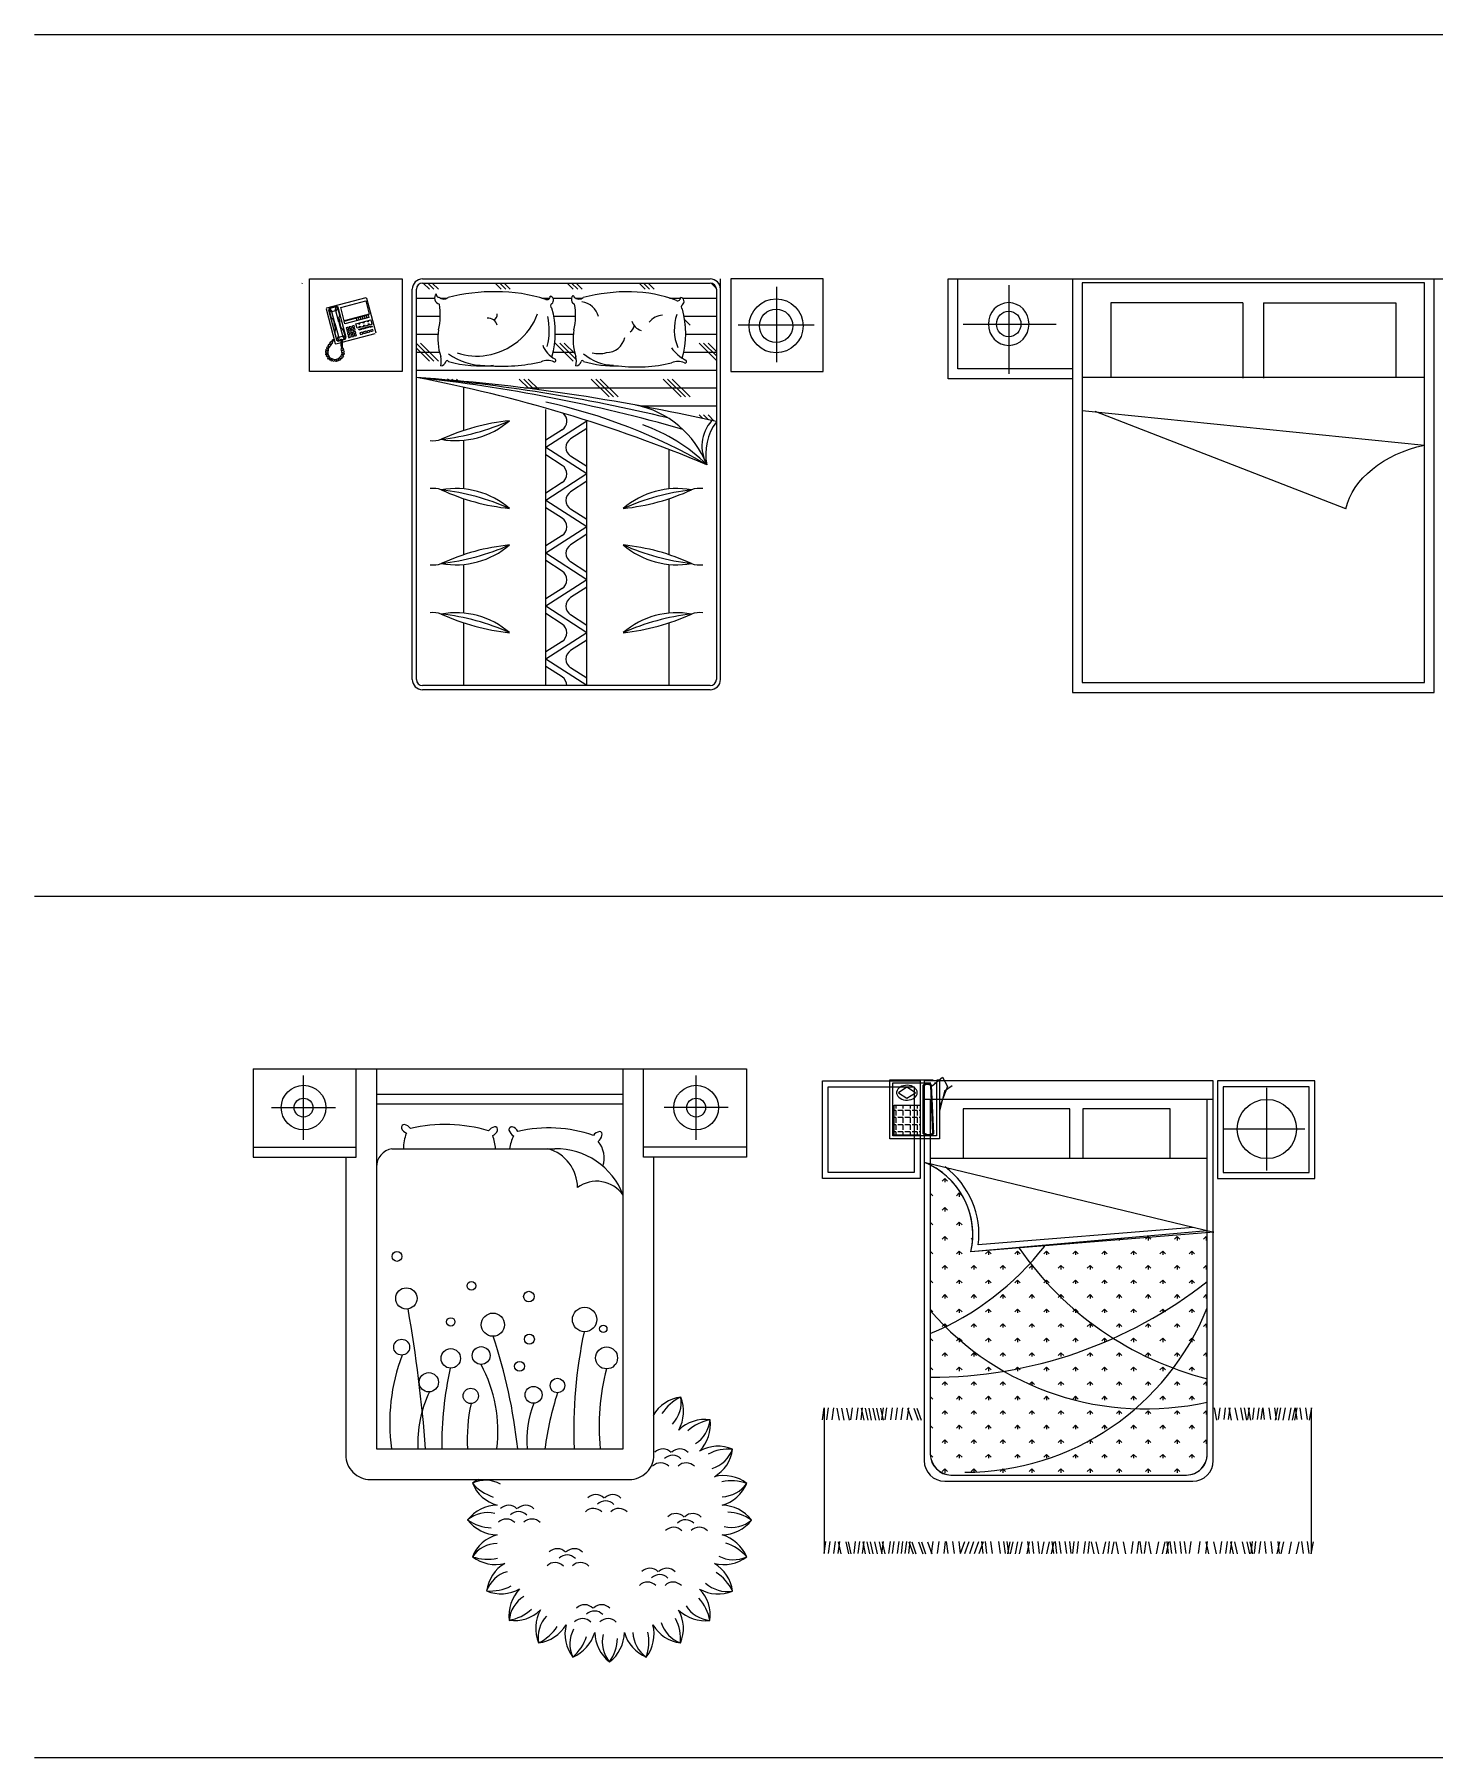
# Model space of a CAD drawing. Header units: millimetres. Extents: x -733 to 20318, y 212 to 20507.
# Drawn here: x -733 to 6082, y 212 to 8602 of the extents above; entities that cross this region are included whole.
import ezdxf

# ---------------------------------------------------------------- set-up
doc = ezdxf.new("R2010")
doc.units = ezdxf.units.MM
doc.layers.get('0').update_dxf_attribs({"color": 250})

msp = doc.modelspace()

# ---------------------------------------------------------------- hatches: boundary and pattern name
at = {"true_color": 0x000000}
h = msp.add_hatch(dxfattribs=at)
h.set_pattern_fill('GRASS', color=18, scale=100, style=0)
h.set_pattern_definition([(270, (-16596.09, -45687.92), (-70.71068, -70.71068), [18.75, -122.67136]), (315, (-16596.09, -45687.92), (-70.71068, -70.71068), [18.75, -81.25]), (225, (-16596.09, -45687.92), (-70.71068, 70.71068), [18.75, -81.25])])
edge = h.paths.add_edge_path()
edge.add_arc((3732.7, 1692.8), 105.2, 182.75848, 267.24152)
edge.add_line((3727.6, 1587.8), (4874.9, 1587.8))
edge.add_arc((4874.9, 1687.8), 100, 270, 360)
edge.add_line((4974.9, 1687.8), (4974.9, 2777.5))
edge.add_line((4974.9, 2777.5), (3824.9, 2675))
edge.add_arc((3455.1, 2759.2), 379.3, 347.16759, 422.93516)
edge.add_line((3627.6, 3097), (3627.6, 1718.6))

# ---------------------------------------------------------------- linework, layer by layer
at = {"color": 18, "true_color": 0x000000}
for p, q in [((-732.8, 8601.9), (19593.4, 8601.9)), ((570.8, 7390.4), (569, 7387.4)), ((606.3, 6961.4), (606.3, 7411.4)), ((606.3, 7411.4), (1056.3, 7411.4)), ((1056.3, 7411.4), (1056.3, 6961.4)), ((1156.3, 7411.4), (2556.3, 7411.4)), ((1156.3, 7391.4), (2556.3, 7391.4)), ((1189.4, 7361.8), (1159.8, 7391.4)), ((1211.3, 7361.8), (1181.7, 7391.4)), ((1233.2, 7361.8), (1203.6, 7391.4)), ((1539.4, 7361.8), (1509.8, 7391.4)), ((1561.3, 7361.8), (1531.7, 7391.4)), ((1583.2, 7361.8), (1553.6, 7391.4)), ((1889.4, 7361.8), (1859.8, 7391.4)), ((1911.3, 7361.8), (1881.7, 7391.4)), ((1933.2, 7361.8), (1903.6, 7391.4)), ((2239.4, 7361.8), (2209.8, 7391.4)), ((2261.3, 7361.8), (2231.7, 7391.4)), ((2283.2, 7361.8), (2253.6, 7391.4)), ((2586.1, 7365.2), (2560.1, 7391.2)), ((2606.3, 5461.4), (2606.3, 7411.4)), ((2656.3, 7411.4), (2656.3, 6961.4)), ((3106.3, 7411.4), (2656.3, 7411.4)), ((3106.3, 6961.4), (3106.3, 7411.4)), ((3715.1, 7411.4), (6685.4, 7411.4)), ((3715.1, 6925.2), (3715.1, 7411.4)), ((3761.4, 6973.9), (3761.4, 7411.4)), ((4320.4, 7411.4), (4320.4, 5398.6)), ((6032.7, 7392), (4366.7, 7392)), ((4366.7, 7392), (4366.7, 5447.2)), ((6032.7, 5447.2), (6032.7, 7392)), ((6080, 5398.6), (6080, 7411.4)), ((880.6, 7319.2), (688.5, 7268.5)), ((757.7, 7272.4), (879.3, 7304.5)), ((879.3, 7304.5), (896.3, 7240.1)), ((880.6, 7319.2), (883.7, 7317.4)), ((883.7, 7317.4), (927.9, 7149.6)), ((1106.3, 5461.4), (1106.3, 7361.4)), ((1126.3, 5461.4), (1126.3, 7361.4)), ((1126.3, 7318.1), (1214.7, 7318.1)), ((1242.1, 7318.1), (1276.3, 7318.1)), ((1736.7, 7318.1), (1774.9, 7318.1)), ((1790.9, 7318.1), (1881.2, 7318.1)), ((1900.2, 7318.1), (1934.4, 7318.1)), ((2358.2, 7318.1), (2412.1, 7318.1)), ((2420.8, 7318.1), (2586.3, 7318.1)), ((2586.3, 7361.4), (2586.3, 5461.4)), ((2881.3, 7007), (2881.3, 7372.7)), ((4009.2, 7381), (4009.2, 6948.9)), ((688.5, 7268.5), (686.7, 7265.4)), ((686.7, 7265.4), (731, 7097.7)), ((702.8, 7268.4), (698.4, 7260.7)), ((698.4, 7260.7), (736.9, 7114.8)), ((705.6, 7267.8), (701.4, 7264.1)), ((701.4, 7264.1), (701.4, 7258.9)), ((701.4, 7258.9), (710.1, 7226.1)), ((701.4, 7258.9), (715.3, 7250.8)), ((739.3, 7278), (702.8, 7268.4)), ((734.8, 7275.5), (705.6, 7267.8)), ((715.8, 7253.6), (705.6, 7267.8)), ((710.1, 7226.1), (714.1, 7220.6)), ((714.1, 7220.6), (719.4, 7215.5)), ((715.3, 7250.8), (715.8, 7253.6)), ((729.7, 7196.1), (715.3, 7250.8)), ((715.8, 7253.6), (732.9, 7258.1)), ((719.4, 7215.5), (722.9, 7207.3)), ((732.9, 7258.1), (734.8, 7275.5)), ((734.7, 7256), (732.9, 7258.1)), ((742.8, 7269.8), (734.7, 7256)), ((749.2, 7201.3), (734.7, 7256)), ((734.8, 7275.5), (740.3, 7274.4)), ((745.8, 7273.2), (739.3, 7278)), ((740.3, 7274.4), (742.8, 7269.8)), ((742.8, 7269.8), (751.4, 7237)), ((784.6, 7126.1), (745.8, 7273.2)), ((750.6, 7230.3), (748.6, 7223.2)), ((748.6, 7223.2), (749.6, 7214.4)), ((751.4, 7237), (750.6, 7230.3)), ((774.7, 7208), (757.7, 7272.4)), ((896.3, 7240.1), (774.7, 7208)), ((775.3, 7205.6), (892, 7236.4)), ((895.2, 7224.2), (778.5, 7193.4)), ((833.7, 7221), (836.9, 7208.8)), ((843.4, 7223.5), (846.6, 7211.4)), ((853.1, 7226.1), (856.3, 7214)), ((862.9, 7228.7), (866.1, 7216.5)), ((872.6, 7231.2), (875.8, 7219.1)), ((882.3, 7233.8), (885.5, 7221.7)), ((892, 7236.4), (895.2, 7224.2)), ((1126.3, 7230.6), (1242.7, 7230.6)), ((1794.7, 7230.6), (1900.8, 7230.6)), ((2428.8, 7230.6), (2586.3, 7230.6)), ((5149.5, 7294.7), (4505.6, 7294.7)), ((4505.6, 7294.7), (4505.6, 6931.7)), ((5149.5, 7294.7), (5149.5, 6928.4)), ((5249.9, 7294.7), (5893.9, 7294.7)), ((5249.9, 7294.7), (5249.9, 6928.4)), ((5893.9, 7294.7), (5893.9, 6931.7)), ((722.9, 7207.3), (726.1, 7195.2)), ((732.2, 7172.1), (726.1, 7195.2)), ((729.7, 7196.1), (747, 7130.5)), ((730.3, 7149.5), (731.1, 7156.2)), ((739, 7116.7), (730.3, 7149.5)), ((731.1, 7156.2), (733.2, 7163.3)), ((733.2, 7163.3), (732.2, 7172.1)), ((748.9, 7128.4), (765.9, 7132.9)), ((749.2, 7201.3), (766.5, 7135.6)), ((749.6, 7214.4), (752.8, 7202.2)), ((758.9, 7179.1), (752.8, 7202.2)), ((762.4, 7170.9), (758.9, 7179.1)), ((767.6, 7165.8), (762.4, 7170.9)), ((764.5, 7103.9), (926.1, 7146.6)), ((766.5, 7135.6), (765.9, 7132.9)), ((765.9, 7132.9), (776.2, 7118.7)), ((780.3, 7127.6), (766.5, 7135.6)), ((771.6, 7160.4), (767.6, 7165.8)), ((780.3, 7127.6), (771.6, 7160.4)), ((778.5, 7193.4), (775.3, 7205.6)), ((793.4, 7176.5), (783.7, 7174)), ((783.7, 7174), (785.6, 7166.7)), ((785.6, 7166.7), (795.3, 7169.2)), ((796.9, 7163.2), (787.2, 7160.6)), ((787.2, 7160.6), (789.1, 7153.3)), ((789.1, 7153.3), (798.9, 7155.9)), ((800.5, 7149.8), (790.7, 7147.2)), ((790.7, 7147.2), (792.7, 7139.9)), ((792.7, 7139.9), (802.4, 7142.5)), ((795.3, 7169.2), (793.4, 7176.5)), ((804.3, 7135.2), (794.6, 7132.6)), ((794.6, 7132.6), (796.5, 7125.3)), ((798.9, 7155.9), (796.9, 7163.2)), ((808, 7180.4), (798.3, 7177.8)), ((798.3, 7177.8), (800.2, 7170.5)), ((800.2, 7170.5), (809.9, 7173.1)), ((802.4, 7142.5), (800.5, 7149.8)), ((811.5, 7167), (801.8, 7164.4)), ((801.8, 7164.4), (803.7, 7157.2)), ((803.7, 7157.2), (813.4, 7159.7)), ((806.2, 7127.9), (804.3, 7135.2)), ((815.4, 7152.4), (805.6, 7149.9)), ((805.6, 7149.9), (807.6, 7142.6)), ((807.6, 7142.6), (817.3, 7145.1)), ((809.9, 7173.1), (808, 7180.4)), ((818.9, 7139.1), (809.2, 7136.5)), ((809.2, 7136.5), (811.1, 7129.2)), ((811.1, 7129.2), (820.8, 7131.8)), ((813.4, 7159.7), (811.5, 7167)), ((822.6, 7184.2), (812.8, 7181.7)), ((812.8, 7181.7), (814.8, 7174.4)), ((814.8, 7174.4), (824.5, 7176.9)), ((817.3, 7145.1), (815.4, 7152.4)), ((826.1, 7170.9), (816.4, 7168.3)), ((816.4, 7168.3), (818.3, 7161)), ((818.3, 7161), (828, 7163.6)), ((820.8, 7131.8), (818.9, 7139.1)), ((830, 7156.3), (820.2, 7153.7)), ((820.2, 7153.7), (822.2, 7146.4)), ((822.2, 7146.4), (831.9, 7149)), ((824.5, 7176.9), (822.6, 7184.2)), ((833.5, 7142.9), (823.8, 7140.3)), ((823.8, 7140.3), (825.7, 7133)), ((825.7, 7133), (835.4, 7135.6)), ((828, 7163.6), (826.1, 7170.9)), ((831.9, 7149), (830, 7156.3)), ((831.9, 7193.2), (903.6, 7212.1)), ((837.7, 7171.3), (831.9, 7193.2)), ((835.4, 7135.6), (833.5, 7142.9)), ((909.4, 7190.3), (837.7, 7171.3)), ((844.7, 7194), (848.4, 7194.9)), ((845.7, 7190.3), (844.7, 7194)), ((849.3, 7191.3), (845.7, 7190.3)), ((846.6, 7167.2), (858.7, 7170.4)), ((847.9, 7162.3), (846.6, 7167.2)), ((860, 7165.5), (847.9, 7162.3)), ((848.2, 7180.6), (851.9, 7181.6)), ((849.2, 7177), (848.2, 7180.6)), ((848.4, 7194.9), (849.3, 7191.3)), ((852.8, 7177.9), (849.2, 7177)), ((863.6, 7152.1), (851.4, 7148.9)), ((851.4, 7148.9), (853.3, 7141.6)), ((851.9, 7181.6), (852.8, 7177.9)), ((853.3, 7141.6), (865.5, 7144.8)), ((858.7, 7170.4), (860, 7165.5)), ((863.6, 7171.7), (875.8, 7174.9)), ((864.9, 7166.8), (863.6, 7171.7)), ((865.5, 7144.8), (863.6, 7152.1)), ((877, 7170), (864.9, 7166.8)), ((866.6, 7199.8), (870.2, 7200.7)), ((867.6, 7196.1), (866.6, 7199.8)), ((871.2, 7197.1), (867.6, 7196.1)), ((880.6, 7156.6), (868.4, 7153.4)), ((868.4, 7153.4), (870.3, 7146.1)), ((870.1, 7186.4), (873.8, 7187.3)), ((871.1, 7182.7), (870.1, 7186.4)), ((870.2, 7200.7), (871.2, 7197.1)), ((870.3, 7146.1), (882.5, 7149.3)), ((874.7, 7183.7), (871.1, 7182.7)), ((873.8, 7187.3), (874.7, 7183.7)), ((875.8, 7174.9), (877, 7170)), ((880.6, 7176.2), (892.8, 7179.4)), ((881.9, 7171.3), (880.6, 7176.2)), ((882.5, 7149.3), (880.6, 7156.6)), ((894.1, 7174.5), (881.9, 7171.3)), ((897.6, 7161.1), (885.4, 7157.9)), ((885.4, 7157.9), (887.4, 7150.6)), ((887.4, 7150.6), (899.5, 7153.8)), ((888.5, 7205.5), (892.1, 7206.5)), ((889.4, 7201.9), (888.5, 7205.5)), ((893.1, 7202.8), (889.4, 7201.9)), ((892, 7192.2), (895.6, 7193.1)), ((893, 7188.5), (892, 7192.2)), ((892.1, 7206.5), (893.1, 7202.8)), ((892.8, 7179.4), (894.1, 7174.5)), ((896.6, 7189.5), (893, 7188.5)), ((895.6, 7193.1), (896.6, 7189.5)), ((897.6, 7180.6), (909.8, 7183.9)), ((898.9, 7175.8), (897.6, 7180.6)), ((899.5, 7153.8), (897.6, 7161.1)), ((911.1, 7179), (898.9, 7175.8)), ((914.6, 7165.6), (902.5, 7162.4)), ((902.5, 7162.4), (904.4, 7155.1)), ((903.6, 7212.1), (909.4, 7190.3)), ((904.4, 7155.1), (916.5, 7158.3)), ((909.8, 7183.9), (911.1, 7179)), ((916.5, 7158.3), (914.6, 7165.6)), ((1126.3, 7143.1), (1231.8, 7143.1)), ((1802.2, 7143.1), (1889.9, 7143.1)), ((2458.2, 7186.8), (2432, 7213)), ((2436.3, 7186.8), (2435.3, 7187.8)), ((2437.5, 7143.1), (2586.3, 7143.1)), ((3062.3, 7186.4), (2692.8, 7186.4)), ((3787, 7192), (4240.7, 7192)), ((685.5, 7048.2), (692.2, 7050)), ((685.9, 7041.7), (685.5, 7048.2)), ((685.7, 7053.5), (685.9, 7059.6)), ((692.2, 7050), (685.7, 7053.5)), ((685.9, 7059.6), (693.9, 7061.5)), ((686, 7062.3), (686.3, 7070.3)), ((693.9, 7061.5), (686, 7062.3)), ((686.3, 7070.3), (693.9, 7071.5)), ((690.6, 7076.3), (694, 7082.5)), ((693.9, 7071.5), (690.6, 7076.3)), ((694, 7082.5), (700.4, 7080.5)), ((697.3, 7072.4), (695.3, 7047.1)), ((697.1, 7087.9), (701.3, 7094.7)), ((700.4, 7080.5), (697.1, 7087.9)), ((709.9, 7090.8), (697.4, 7072.9)), ((701.3, 7094.7), (708.8, 7093.1)), ((704.4, 7099.4), (706.7, 7103.7)), ((708.8, 7093.1), (704.4, 7099.4)), ((706.7, 7103.7), (710.3, 7102.2)), ((707.6, 7105.3), (709.2, 7108.1)), ((710.3, 7102.2), (707.6, 7105.3)), ((709.2, 7108.1), (714.2, 7107.5)), ((717.4, 7102.2), (709.9, 7090.8)), ((714.2, 7107.5), (716.1, 7110.6)), ((716.8, 7104.6), (714.2, 7104.1)), ((714.2, 7104.1), (717.4, 7102.2)), ((716.1, 7110.6), (718.6, 7114.9)), ((717.6, 7106.6), (716.8, 7104.6)), ((721.5, 7111.8), (717.6, 7106.6)), ((718.6, 7114.9), (725.2, 7119.5)), ((726.5, 7114.7), (721.5, 7111.8)), ((731, 7097.7), (734.1, 7095.9)), ((734.1, 7095.9), (760.3, 7102.8)), ((736.9, 7114.8), (744.9, 7109.1)), ((739, 7116.7), (747, 7130.5)), ((741.5, 7112.1), (739, 7116.7)), ((747, 7111), (741.5, 7112.1)), ((744.9, 7109.1), (759.1, 7112.9)), ((747, 7130.5), (748.9, 7128.4)), ((748.9, 7128.4), (747, 7111)), ((758.9, 7114.1), (747, 7111)), ((758.2, 7117.8), (761.8, 7118.8)), ((760, 7107.9), (758.2, 7117.8)), ((758.8, 7034.9), (765, 7049.2)), ((759.7, 7070.4), (763.3, 7074.8)), ((762.2, 7065), (759.7, 7070.4)), ((760.4, 7099.6), (760, 7107.9)), ((760.5, 7087.2), (760.4, 7099.6)), ((761.3, 7081.1), (760.5, 7087.2)), ((763.3, 7074.8), (761.3, 7081.1)), ((761.8, 7118.8), (764.4, 7108.3)), ((765, 7049.2), (762.2, 7065)), ((776.2, 7118.7), (762.7, 7115.1)), ((763, 7113.9), (780.1, 7118.4)), ((764.4, 7108.3), (764.7, 7095.2)), ((764.7, 7095.2), (764.8, 7082.8)), ((764.8, 7082.8), (766.8, 7076.5)), ((771.9, 7067), (765.1, 7063.9)), ((765.1, 7063.9), (773.1, 7061.6)), ((766.8, 7076.5), (766.4, 7074.8)), ((766.4, 7074.8), (769.8, 7072.8)), ((774.3, 7054.8), (766.6, 7052)), ((766.6, 7052), (775, 7048.4)), ((769.8, 7072.8), (771.9, 7067)), ((773.1, 7061.6), (774.3, 7054.8)), ((775, 7048.4), (773.3, 7041.9)), ((776.2, 7118.7), (780.4, 7122.4)), ((780.1, 7118.4), (784.6, 7126.1)), ((780.4, 7122.4), (780.3, 7127.6)), ((796.5, 7125.3), (806.2, 7127.9)), ((1211.3, 7011.8), (1126.3, 7096.8)), ((1189.4, 7011.8), (1126.3, 7074.9)), ((1126.3, 7055.6), (1238.2, 7055.6)), ((1233.2, 7011.8), (1145.7, 7099.3)), ((1791.6, 7055.6), (1896.4, 7055.6)), ((1889.4, 7011.8), (1801.9, 7099.3)), ((1904.9, 7018.2), (1823.8, 7099.3)), ((1898.8, 7046.2), (1845.7, 7099.3)), ((2428.1, 7055.6), (2586.3, 7055.6)), ((2586.3, 7014.9), (2501.9, 7099.3)), ((2586.3, 7036.8), (2523.8, 7099.3)), ((2586.3, 7058.7), (2545.7, 7099.3)), ((694.1, 7041.5), (685.9, 7041.7)), ((688.7, 7036.1), (694.1, 7041.5)), ((691, 7031.5), (688.7, 7036.1)), ((698.6, 7033.7), (691, 7031.5)), ((694.4, 7025.5), (698.6, 7033.7)), ((697.7, 7021.1), (694.4, 7025.5)), ((695.3, 7047.1), (703.6, 7029.5)), ((704.2, 7025.2), (697.7, 7021.1)), ((702.5, 7017.7), (704.2, 7025.2)), ((706.5, 7015.6), (702.5, 7017.7)), ((703.6, 7029.5), (717.2, 7021.8)), ((712.6, 7020.3), (706.5, 7015.6)), ((711.4, 7012.9), (712.6, 7020.3)), ((716.3, 7010.5), (711.4, 7012.9)), ((719.7, 7018.3), (716.3, 7010.5)), ((717.2, 7021.8), (733.1, 7019.4)), ((721, 7010.7), (719.7, 7018.3)), ((725.4, 7009.8), (721, 7010.7)), ((729.8, 7016.2), (725.4, 7009.8)), ((731.8, 7009.6), (729.8, 7016.2)), ((736.8, 7009.6), (731.8, 7009.6)), ((733.1, 7019.4), (747.6, 7024.6)), ((737.4, 7018.2), (736.8, 7009.6)), ((741, 7011.5), (737.4, 7018.2)), ((745.1, 7013.1), (741, 7011.5)), ((746.3, 7020.5), (745.1, 7013.1)), ((751.2, 7014.7), (746.3, 7020.5)), ((747.6, 7024.6), (758.8, 7034.9)), ((756, 7017.6), (751.2, 7014.7)), ((753.1, 7025.5), (756, 7017.6)), ((760.3, 7022.1), (753.1, 7025.5)), ((764.2, 7026.3), (760.3, 7022.1)), ((761.5, 7032.7), (764.2, 7026.3)), ((768.2, 7030), (761.5, 7032.7)), ((773.3, 7041.9), (765.5, 7041.4)), ((765.5, 7041.4), (770.7, 7035.4)), ((770.7, 7035.4), (768.2, 7030)), ((1126.3, 6968.1), (2586.3, 6968.1)), ((1933.2, 7011.8), (1931.4, 7013.7)), ((4317, 6973.9), (3761.4, 6973.9)), ((1056.3, 6961.4), (606.3, 6961.4)), ((1281.8, 6919.5), (1276.9, 6924.3)), ((1305.7, 6917.4), (1298.8, 6924.3)), ((1329.8, 6915.2), (1320.7, 6924.3)), ((1356.3, 6673.4), (1356.3, 6884)), ((1673.3, 6877.9), (1626.9, 6924.3)), ((1698.4, 6874.7), (1648.8, 6924.3)), ((1652.2, 6880.6), (2586.3, 6880.6)), ((1723.6, 6871.4), (1670.7, 6924.3)), ((2064.4, 6836.8), (1976.9, 6924.3)), ((2086.3, 6836.8), (1998.8, 6924.3)), ((2108.2, 6836.8), (2020.7, 6924.3)), ((2414.4, 6836.8), (2326.9, 6924.3)), ((2436.3, 6836.8), (2348.8, 6924.3)), ((2458.2, 6836.8), (2370.7, 6924.3)), ((2656.3, 6961.4), (3106.3, 6961.4)), ((4317, 6925.2), (3715.1, 6925.2)), ((6032.2, 6931.7), (4366.5, 6931.7)), ((1756.3, 5431.4), (1756.3, 6775.5)), ((1956.3, 6719.5), (1756.3, 6590.7)), ((1956.3, 5431.4), (1956.3, 6721.5)), ((2216, 6793.1), (2586.3, 6793.1)), ((2519.8, 6731.4), (2501.9, 6749.3)), ((2547.9, 6725.2), (2523.8, 6749.3)), ((2576.1, 6718.9), (2545.7, 6749.3)), ((4367.3, 6771.4), (6033.5, 6602.9)), ((5649.7, 6292.5), (4430.6, 6765.4)), ((1835.6, 6677.5), (1756.3, 6626.4)), ((1956.3, 6683.8), (1877, 6632.7)), ((1356.3, 6389.2), (1356.3, 6626.2)), ((1956.3, 6461.9), (1756.3, 6590.7)), ((1835.6, 6503.9), (1756.3, 6555)), ((1956.3, 6497.6), (1877, 6548.7)), ((2356.3, 6389.2), (2356.3, 6580.7)), ((1956.3, 6461.9), (1756.3, 6333.1)), ((1835.6, 6419.9), (1756.3, 6368.8)), ((1956.3, 6426.2), (1877, 6375.1)), ((1356.3, 6068.6), (1356.3, 6342)), ((1956.3, 6204.3), (1756.3, 6333.1)), ((1835.6, 6246.3), (1756.3, 6297.4)), ((2356.3, 6068.6), (2356.3, 6342)), ((1956.3, 6240), (1877, 6291.1)), ((1956.3, 6204.3), (1756.3, 6075.5)), ((1835.6, 6162.2), (1756.3, 6111.2)), ((1956.3, 6168.6), (1877, 6117.5)), ((1956.3, 5946.7), (1756.3, 6075.5)), ((1356.3, 5784.4), (1356.3, 6021.4)), ((1835.6, 5988.7), (1756.3, 6039.8)), ((1956.3, 5982.4), (1877, 6033.4)), ((2356.3, 5784.4), (2356.3, 6021.4)), ((1956.3, 5946.7), (1756.3, 5817.9)), ((1835.6, 5904.6), (1756.3, 5853.5)), ((1956.3, 5911), (1877, 5859.9)), ((1956.3, 5689), (1756.3, 5817.9)), ((1356.3, 5431.4), (1356.3, 5737.2)), ((1835.6, 5731.1), (1756.3, 5782.2)), ((1956.3, 5724.7), (1877, 5775.8)), ((2356.3, 5431.4), (2356.3, 5737.2)), ((1956.3, 5689), (1756.3, 5560.2)), ((1835.6, 5647), (1756.3, 5595.9)), ((1956.3, 5653.4), (1877, 5602.3)), ((1956.3, 5431.4), (1756.3, 5560.2)), ((1835.6, 5473.5), (1756.3, 5524.6)), ((1956.3, 5467.1), (1877, 5518.2)), ((2556.3, 5431.4), (1156.3, 5431.4)), ((2556.3, 5411.4), (1156.3, 5411.4)), ((4320.4, 5398.6), (6080, 5398.6)), ((4366.7, 5447.2), (6032.7, 5447.2)), ((-732.8, 4407), (19593.4, 4407)), ((576.8, 3220.4), (576.8, 3533)), ((2487.8, 3220.4), (2487.8, 3533)), ((932.3, 3442.9), (2132.3, 3442.9)), ((3430.1, 3512.1), (3641.6, 3512.1)), ((3430.1, 3223.9), (3430.1, 3512.1)), ((3445.1, 3497.1), (3630.2, 3497.1)), ((3445.1, 3238.9), (3445.1, 3497.1)), ((3465.5, 3459.4), (3463.7, 3452.7)), ((3463.7, 3452.7), (3463.7, 3445.9)), ((3463.7, 3445.9), (3465.5, 3439.1)), ((3469.1, 3465.8), (3465.5, 3459.4)), ((3474.2, 3471.5), (3469.1, 3465.8)), ((3513.6, 3476.3), (3472.5, 3449.3)), ((3472.5, 3449.3), (3513.6, 3422.3)), ((3480.8, 3476.5), (3474.2, 3471.5)), ((3488.5, 3480.5), (3480.8, 3476.5)), ((3497.2, 3483.3), (3488.5, 3480.5)), ((3506.5, 3484.9), (3497.2, 3483.3)), ((3516, 3485.3), (3506.5, 3484.9)), ((3554.7, 3449.3), (3513.6, 3476.3)), ((3513.6, 3422.3), (3554.7, 3449.3)), ((3525.4, 3484.3), (3516, 3485.3)), ((3534.4, 3482), (3525.4, 3484.3)), ((3542.7, 3478.6), (3534.4, 3482)), ((3549.9, 3474.1), (3542.7, 3478.6)), ((3555.8, 3468.8), (3549.9, 3474.1)), ((3560.1, 3462.7), (3555.8, 3468.8)), ((3562.8, 3456.1), (3560.1, 3462.7)), ((3560.1, 3435.9), (3562.8, 3442.5)), ((3563.7, 3449.3), (3562.8, 3456.1)), ((3562.8, 3442.5), (3563.7, 3449.3)), ((3593.3, 3249.7), (3593.4, 3486.2)), ((3598.5, 3252.1), (3597.4, 3483.1)), ((5004.9, 3506.8), (3597.6, 3506.8)), ((3597.6, 3506.8), (3597.6, 1657.8)), ((3639.7, 3252.2), (3629.8, 3483)), ((3645, 3249.9), (3633.7, 3486.1)), ((3647.2, 3497.1), (3657.3, 3497.1)), ((3657.3, 3497.1), (3657.3, 3238.9)), ((3660, 3512.1), (3672.3, 3512.1)), ((3672.3, 3512.1), (3672.3, 3223.9)), ((3696.1, 3456.3), (3672.9, 3360.1)), ((5004.9, 1657.8), (5004.9, 3506.8)), ((5265.6, 3069.8), (5265.6, 3472.4)), ((420.5, 3376.7), (733.1, 3376.7)), ((932.3, 3395.3), (2132.3, 3395.3)), ((2644.2, 3376.7), (2331.5, 3376.7)), ((3451.2, 3242.4), (3451.2, 3388.8)), ((3451.2, 3388.8), (3577.9, 3388.8)), ((3459.2, 3363), (3451.2, 3363)), ((3459.2, 3388.8), (3459.2, 3372.5)), ((3459.2, 3363), (3459.2, 3337.6)), ((3465.5, 3439.1), (3469.1, 3432.8)), ((3494.2, 3363), (3468.8, 3363)), ((3469.1, 3432.8), (3474.2, 3427)), ((3474.2, 3427), (3480.8, 3422.1)), ((3480.8, 3422.1), (3488.5, 3418.1)), ((3488.5, 3418.1), (3497.2, 3415.3)), ((3494.2, 3388.8), (3494.2, 3372.5)), ((3494.2, 3363), (3494.2, 3337.6)), ((3497.2, 3415.3), (3506.5, 3413.7)), ((3529.1, 3363), (3503.7, 3363)), ((3506.5, 3413.7), (3516, 3413.3)), ((3516, 3413.3), (3525.4, 3414.3)), ((3525.4, 3414.3), (3534.4, 3416.5)), ((3529.1, 3388.8), (3529.1, 3372.5)), ((3529.1, 3363), (3529.1, 3337.6)), ((3534.4, 3416.5), (3542.7, 3420)), ((3564, 3363), (3538.6, 3363)), ((3542.7, 3420), (3549.9, 3424.4)), ((3549.9, 3424.4), (3555.8, 3429.8)), ((3555.8, 3429.8), (3560.1, 3435.9)), ((3564, 3388.8), (3564, 3372.5)), ((3564, 3363), (3564, 3337.6)), ((3577.9, 3363), (3573.5, 3363)), ((5004.9, 3416.9), (3597.6, 3416.9)), ((3627.6, 3416.9), (3627.6, 1687.8)), ((4974.9, 1687.8), (4974.9, 3416.9)), ((3459.2, 3328), (3451.2, 3328)), ((3459.2, 3293.1), (3451.2, 3293.1)), ((3459.2, 3328), (3459.2, 3302.6)), ((3459.2, 3293.1), (3459.2, 3267.7)), ((3494.2, 3328), (3468.8, 3328)), ((3494.2, 3293.1), (3468.8, 3293.1)), ((3494.2, 3328), (3494.2, 3302.6)), ((3494.2, 3293.1), (3494.2, 3267.7)), ((3529.1, 3328), (3503.7, 3328)), ((3529.1, 3293.1), (3503.7, 3293.1)), ((3529.1, 3328), (3529.1, 3302.6)), ((3529.1, 3293.1), (3529.1, 3267.7)), ((3564, 3328), (3538.6, 3328)), ((3564, 3293.1), (3538.6, 3293.1)), ((3564, 3328), (3564, 3302.6)), ((3564, 3293.1), (3564, 3267.7)), ((3577.9, 3328), (3573.5, 3328)), ((3577.9, 3293.1), (3573.5, 3293.1)), ((3672.3, 3223.9), (3430.1, 3223.9)), ((3657.3, 3238.9), (3445.1, 3238.9)), ((3459.2, 3258.2), (3451.2, 3258.2)), ((3577.9, 3242.4), (3451.2, 3242.4)), ((3459.2, 3258.2), (3459.2, 3242.4)), ((3494.2, 3258.2), (3468.8, 3258.2)), ((3494.2, 3258.2), (3494.2, 3242.4)), ((3529.1, 3258.2), (3503.7, 3258.2)), ((3529.1, 3258.2), (3529.1, 3242.4)), ((3564, 3258.2), (3538.6, 3258.2)), ((3564, 3258.2), (3564, 3242.4)), ((3577.9, 3258.2), (3573.5, 3258.2)), ((5450.6, 3271.8), (5052.7, 3271.8)), ((332.3, 3184.5), (832.3, 3184.5)), ((1007.1, 3176.7), (1800.2, 3176.7)), ((2732.3, 3184.5), (2232.3, 3184.5)), ((3597.6, 3110.7), (5007.4, 2770.2)), ((3627.6, 3130), (4974.9, 3130)), ((3103.1, 1856.5), (3110.8, 1914.5)), ((3110.8, 1914.5), (3110.8, 1205.8)), ((3124, 1856.5), (3131.6, 1914.5)), ((3150.2, 1856.5), (3157.9, 1914.5)), ((3172.1, 1913.4), (3184.2, 1854.3)), ((3195.1, 1913.4), (3207.2, 1854.3)), ((3220.3, 1913.4), (3232.4, 1854.3)), ((3241.1, 1856.5), (3248.8, 1914.5)), ((3268.5, 1856.5), (3276.2, 1914.5)), ((3290.4, 1856.5), (3298.1, 1914.5)), ((3291.5, 1913.4), (3303.6, 1854.3)), ((3311.2, 1913.4), (3323.3, 1854.3)), ((3327.7, 1913.4), (3339.7, 1854.3)), ((3348.5, 1913.4), (3360.5, 1854.3)), ((3366, 1913.4), (3378, 1854.3)), ((3385.7, 1913.4), (3397.8, 1854.3)), ((3391.2, 1856.5), (3398.9, 1914.5)), ((3407.6, 1856.5), (3415.3, 1914.5)), ((3436.1, 1856.5), (3443.8, 1914.5)), ((3460.2, 1856.5), (3467.9, 1914.5)), ((3485.4, 1856.5), (3493.1, 1914.5)), ((3515, 1856.5), (3522.6, 1914.5)), ((3516.1, 1913.4), (3536.9, 1855.4)), ((3547.8, 1913.4), (3568.6, 1855.4)), ((3562.1, 1913.4), (3582.9, 1855.4)), ((5009.3, 1914.5), (5021.3, 1855.4)), ((5030.1, 1857.6), (5037.8, 1915.6)), ((5057.5, 1857.6), (5065.1, 1915.6)), ((5079.4, 1857.6), (5087, 1915.6)), ((5080.5, 1914.5), (5092.5, 1855.4)), ((5110, 1914.5), (5122.1, 1855.4)), ((5137.4, 1914.5), (5149.5, 1855.4)), ((5155, 1914.5), (5167, 1855.4)), ((5173.6, 1857.6), (5181.2, 1915.6)), ((5174.7, 1914.5), (5186.7, 1855.4)), ((5196.6, 1857.6), (5204.2, 1915.6)), ((5220.7, 1857.6), (5228.3, 1915.6)), ((5238.2, 1857.6), (5245.9, 1915.6)), ((5254.6, 1857.6), (5246.9, 1915.6)), ((5285.2, 1857.6), (5277.6, 1915.6)), ((5312.6, 1857.6), (5304.9, 1915.6)), ((5318.1, 1914.5), (5306, 1855.4)), ((5332.3, 1914.5), (5320.3, 1855.4)), ((5355.3, 1914.5), (5343.3, 1855.4)), ((5382.7, 1914.5), (5370.7, 1855.4)), ((5401.3, 1914.5), (5389.3, 1855.4)), ((5412.3, 1914.5), (5400.2, 1855.4)), ((5413.4, 1857.6), (5405.7, 1915.6)), ((5435.3, 1857.6), (5427.6, 1915.6)), ((5462.7, 1857.6), (5455, 1915.6)), ((5483.5, 1914.5), (5471.4, 1855.4)), ((5483.5, 1205.8), (5483.5, 1914.5)), ((3697.6, 1557.8), (4904.9, 1557.8)), ((3727.6, 1587.8), (4874.9, 1587.8)), ((3110.8, 1205.8), (3118.5, 1263.8)), ((3131.6, 1205.8), (3139.3, 1263.8)), ((3157.9, 1205.8), (3165.6, 1263.8)), ((3179.8, 1205.8), (3187.5, 1263.8)), ((3179.8, 1262.7), (3191.9, 1203.6)), ((3217, 1262.7), (3229.1, 1203.6)), ((3228, 1262.7), (3240, 1203.6)), ((3256.5, 1205.8), (3264.1, 1263.8)), ((3276.2, 1205.8), (3283.9, 1263.8)), ((3298.1, 1205.8), (3305.8, 1263.8)), ((3299.2, 1262.7), (3311.2, 1203.6)), ((3318.9, 1262.7), (3331, 1203.6)), ((3335.3, 1262.7), (3347.4, 1203.6)), ((3356.1, 1262.7), (3368.2, 1203.6)), ((3379.1, 1262.7), (3391.2, 1203.6)), ((3392.3, 1205.8), (3400, 1263.8)), ((3393.4, 1262.7), (3405.4, 1203.6)), ((3426.2, 1205.8), (3433.9, 1263.8)), ((3443.8, 1205.8), (3451.4, 1263.8)), ((3467.9, 1205.8), (3475.5, 1263.8)), ((3486.5, 1205.8), (3494.1, 1263.8)), ((3505.1, 1205.8), (3512.8, 1263.8)), ((3522.6, 1205.8), (3530.3, 1263.8)), ((3523.7, 1262.7), (3544.5, 1204.7)), ((3536.9, 1262.7), (3557.7, 1204.7)), ((3569.7, 1262.7), (3590.5, 1204.7)), ((3584, 1262.7), (3604.8, 1204.7)), ((3614.6, 1262.7), (3635.4, 1204.7)), ((3633.2, 1205.8), (3640.9, 1263.8)), ((3662.8, 1205.8), (3670.5, 1263.8)), ((3694.6, 1205.8), (3702.2, 1263.8)), ((3713.7, 1205.8), (3706, 1263.8)), ((3745.4, 1205.8), (3737.8, 1263.8)), ((3775, 1205.8), (3767.3, 1263.8)), ((3793.6, 1262.7), (3772.8, 1204.7)), ((3815.5, 1262.7), (3794.7, 1204.7)), ((3838.5, 1262.7), (3817.7, 1204.7)), ((3861.5, 1262.7), (3840.7, 1204.7)), ((3884.5, 1262.7), (3863.7, 1204.7)), ((3885.6, 1205.8), (3877.9, 1263.8)), ((3903.1, 1205.8), (3895.5, 1263.8)), ((3930.2, 1205.8), (3922.5, 1263.8)), ((3968.8, 1205.8), (3961.2, 1263.8)), ((3992.9, 1205.8), (3985.3, 1263.8)), ((4009.4, 1205.8), (4001.7, 1263.8)), ((4014.8, 1262.7), (4002.8, 1203.6)), ((4029.1, 1262.7), (4017, 1203.6)), ((4052.1, 1262.7), (4040, 1203.6)), ((4072.9, 1262.7), (4060.8, 1203.6)), ((4109, 1262.7), (4097, 1203.6)), ((4110.1, 1205.8), (4102.5, 1263.8)), ((4132, 1205.8), (4124.4, 1263.8)), ((4159.4, 1205.8), (4151.8, 1263.8)), ((4180.2, 1262.7), (4168.2, 1203.6)), ((4205.4, 1262.7), (4193.4, 1203.6)), ((4228.4, 1262.7), (4216.4, 1203.6)), ((4228.4, 1205.8), (4220.8, 1263.8)), ((4243.8, 1205.8), (4236.1, 1263.8)), ((4264.6, 1205.8), (4256.9, 1263.8)), ((4291.9, 1205.8), (4284.3, 1263.8)), ((4313.9, 1205.8), (4306.2, 1263.8)), ((4320.8, 1205.8), (4328.5, 1263.8)), ((4341.6, 1205.8), (4349.3, 1263.8)), ((4374.5, 1205.8), (4382.1, 1263.8)), ((4395.3, 1205.8), (4403, 1263.8)), ((4410.6, 1262.7), (4422.7, 1203.6)), ((4433.6, 1262.7), (4445.7, 1203.6)), ((4479.5, 1262.7), (4467.4, 1203.6)), ((4492.8, 1205.8), (4500.4, 1263.8)), ((4521.1, 1262.7), (4509.1, 1203.6)), ((4530, 1262.7), (4542.1, 1203.6)), ((4566.1, 1262.7), (4578.2, 1203.6)), ((4606.7, 1205.8), (4614.3, 1263.8)), ((4634, 1205.8), (4641.7, 1263.8)), ((4656.7, 1205.8), (4649.1, 1263.8)), ((4670.2, 1205.8), (4677.8, 1263.8)), ((4688.8, 1262.7), (4700.8, 1203.6)), ((4739, 1262.7), (4727, 1203.6)), ((4768.6, 1262.7), (4756.6, 1203.6)), ((4787.2, 1262.7), (4775.2, 1203.6)), ((4787.2, 1205.8), (4779.6, 1263.8)), ((4802.6, 1205.8), (4794.9, 1263.8)), ((4823.4, 1205.8), (4815.7, 1263.8)), ((4850.8, 1205.8), (4843.1, 1263.8)), ((4872.7, 1205.8), (4865, 1263.8)), ((4889.5, 1205.8), (4897.1, 1263.8)), ((4933.3, 1205.8), (4941, 1263.8)), ((4969.4, 1205.8), (4977.1, 1263.8)), ((4969.4, 1262.7), (4981.5, 1203.6)), ((5006.7, 1262.7), (5018.7, 1203.6)), ((5038.4, 1205.8), (5046.1, 1263.8)), ((5065.8, 1205.8), (5073.5, 1263.8)), ((5087.7, 1205.8), (5095.4, 1263.8)), ((5088.8, 1262.7), (5100.9, 1203.6)), ((5108.5, 1262.7), (5120.6, 1203.6)), ((5145.8, 1262.7), (5157.8, 1203.6)), ((5168.8, 1262.7), (5180.8, 1203.6)), ((5183, 1262.7), (5195.1, 1203.6)), ((5188.5, 1205.8), (5196.1, 1263.8)), ((5204.9, 1205.8), (5212.6, 1263.8)), ((5229, 1205.8), (5236.7, 1263.8)), ((5262.9, 1205.8), (5255.2, 1263.8)), ((5293.6, 1205.8), (5285.9, 1263.8)), ((5326.4, 1262.7), (5314.4, 1203.6)), ((5327.5, 1205.8), (5319.9, 1263.8)), ((5346.1, 1262.7), (5334.1, 1203.6)), ((5384.5, 1262.7), (5372.4, 1203.6)), ((5420.6, 1262.7), (5408.6, 1203.6)), ((5443.6, 1205.8), (5436, 1263.8)), ((5471, 1205.8), (5463.3, 1263.8)), ((5491.8, 1262.7), (5479.8, 1203.6)), ((-732.8, 212.2), (19593.4, 212.2))]:
    msp.add_line(p, q, dxfattribs=at)
at = {"color": 18, "true_color": 0x000000, "extrusion": (0, 0, -1)}
for p, q in [((3636.3, 3482.1), (3686.6, 3524.5)), ((3686.6, 3524.5), (3711, 3479)), ((3711, 3479), (3672.3, 3378.6)), ((3734.2, 3482.6), (3696.1, 3456.3))]:
    msp.add_line(p, q, dxfattribs=at)
at = {"color": 18, "true_color": 0x000000}
for points in [[(332.3, 3566), (332.3, 3136), (832.3, 3136), (832.3, 3566)], [(332.3, 3566), (2732.3, 3566), (2732.3, 3136), (2232.3, 3136), (2232.3, 3566)], [(932.3, 3566), (932.3, 1716), (2132.3, 1716), (2132.3, 3566)], [(4306.4, 3130), (4306.4, 3370.9), (3787.8, 3370.9), (3787.8, 3130)], [(4795.7, 3130), (4795.7, 3370.9), (4369.9, 3370.9), (4369.9, 3130)]]:
    msp.add_lwpolyline(points, dxfattribs=at)
for points in [[(3102.6, 3031.8), (3102.6, 3506.8), (3577.6, 3506.8), (3577.6, 3031.8)], [(3131.1, 3060.3), (3131.1, 3478.3), (3549.1, 3478.3), (3549.1, 3060.3)], [(5499.9, 3031.8), (5499.9, 3506.8), (5024.9, 3506.8), (5024.9, 3031.8)], [(5471.4, 3060.3), (5471.4, 3478.3), (5053.4, 3478.3), (5053.4, 3060.3)]]:
    msp.add_lwpolyline(points, close=True, dxfattribs=at)
for points in [[(782.3, 3136), (782.3, 1686, 0.414214), (902.3, 1566), (2162.3, 1566, 0.414214), (2282.3, 1686), (2282.3, 3136)], [(5007.4, 2770.2), (3824.9, 2675, 0.367694), (3597.6, 3110.7, -0.982688)], [(3627.6, 1687.8, 0.386284), (3727.6, 1587.8), (4874.9, 1587.8, 0.414214), (4974.9, 1687.8), (4974.9, 2777.5), (3824.9, 2675, 0.343194), (3627.6, 3097), (3627.6, 1718.6)], [(4907.5, 2792.8), (3861.1, 2707.8, 0.270691), (3699.3, 3087.6, 0.270691)]]:
    msp.add_lwpolyline(points, format="xyb", dxfattribs=at)
for centre, radius in [((2877, 7183), 131.5), ((2877, 7183), 81.5), ((576.8, 3376.7), 108.6), ((2487.8, 3376.7), 108.6), ((576.8, 3376.7), 45.9), ((2487.8, 3376.7), 45.9), ((5265.6, 3272.5), 144.2), ((1031.6, 2652), 23.8), ((1393.7, 2508.9), 21), ((1077.2, 2447.4), 51.9), ((1673.8, 2456.5), 25.8), ((1293.5, 2333.5), 20.4), ((1498.5, 2319.8), 56.4), ((1944.8, 2344.9), 59.4), ((1676.1, 2249.2), 24.2), ((2035.9, 2299.3), 17.8), ((1054.4, 2210.4), 38.8), ((1293.5, 2155.7), 47.4), ((1441.5, 2169.4), 43.5), ((2051.8, 2158), 53.4), ((1628.3, 2117), 24.2), ((1186.5, 2039.5), 47), ((1696.6, 1978), 41.1), ((1812.7, 2023.6), 35.6), ((1390.7, 1973.1), 37.1)]:
    msp.add_circle(centre, radius, dxfattribs=at)
for centre, radius, start, end in [((1156.3, 7361.4), 50, 90, 180), ((1156.3, 7361.4), 30, 90, 180), ((2556.3, 7361.4), 50, 0, 90), ((2556.3, 7361.4), 30, 0, 90), ((1245.2, 7318.1), 30.6, 136.66112, 256.07759), ((1235.3, 7335.1), 13, 162.22958, 273.7575), ((1259.2, 7348.8), 35.2, 229.11802, 306.48121), ((1503.6, 6466.4), 882.9, 89.26466, 104.66696), ((1515.8, 6550.1), 799.1, 72.46383, 90.0612), ((1762.3, 7325.6), 14.7, 247.07351, 6.61087), ((1774.2, 7307.9), 19.6, 304.75482, 82.05622), ((1906.5, 7312.2), 25.9, 139.63394, 246.17729), ((1888.5, 7323.3), 5.94, 349.21754, 107.30358), ((1917.3, 7348.8), 35.2, 229.11802, 306.48121), ((1914.9, 7198.9), 102.7, 16.65073, 81.03467), ((2161.8, 6466.4), 882.9, 89.26466, 104.66696), ((2156.4, 6684.4), 665, 69.26703, 88.56078), ((2397.5, 7319.9), 14.7, 247.07351, 6.61087), ((2409.4, 7302.2), 19.6, 304.75482, 82.05622), ((935.9, 7234.1), 306.8, 346.69961, 10.20095), ((1420.7, 7352), 315.5, 278.85097, 339.42715), ((1473.1, 7171.4), 49.5, 18.50869, 92.36072), ((1493.9, 7237.6), 26.4, 286.02411, 7.807), ((1466.3, 7161.2), 306.8, 345.29059, 12.7319), ((1792.9, 7280.9), 13.4, 124.75482, 235.24518), ((1373.8, 7150.6), 428.5, 343.84077, 16.16189), ((1594, 7234.1), 306.8, 346.69961, 10.20095), ((2326.4, 7152.1), 82.7, 91.38861, 143.86459), ((2616.9, 7165.1), 235.5, 161.71335, 201.81112), ((2428.2, 7275.1), 13.4, 124.75482, 235.24518), ((2009, 7144.9), 428.5, 343.80267, 16.16189), ((1496.4, 7118.6), 265.7, 170.26048, 198.65968), ((2154.5, 7118.6), 265.7, 170.26048, 198.65968), ((2146.5, 7186.6), 38.9, 302.49386, 357.31889), ((2237.7, 7222.9), 64.3, 194.81969, 253.57022), ((1459.7, 7295.6), 305.3, 234.36791, 270.05954), ((1418.4, 7314.1), 278.4, 250.18316, 280.51103), ((1863.2, 7137.7), 131.8, 201.82577, 241.59851), ((2093.1, 7226.7), 235.8, 229.48071, 268.1296), ((2015.3, 7177.3), 129.5, 255.17706, 285.88357), ((2050.1, 7144.8), 92, 270.42098, 348.09314), ((2534.3, 7194.5), 203.9, 215.44131, 241.08006), ((1139.4, 7010.8), 107.7, 347.77958, 12.22042), ((1239.3, 7019.7), 32.1, 279.4591, 342.3125), ((1275.9, 7008), 6.21, 17.6875, 162.3125), ((1437.5, 7542.3), 554.7, 253.70245, 276.6436), ((1541.2, 7840.3), 853.9, 265.59812, 282.975), ((1764.2, 6941.9), 73.3, 64.76312, 115.23688), ((1798.5, 7014.8), 7.24, 244.76312, 74.08683), ((1797.5, 7010.8), 107.7, 347.77958, 12.22042), ((1897.5, 7019.7), 32.1, 279.45911, 342.3125), ((1934, 7008), 6.21, 17.6875, 162.3125), ((2095.6, 7542.3), 554.7, 253.70245, 271.54093), ((2196, 7755.1), 772, 263.63869, 282.88307), ((2399.4, 6936.2), 73.3, 64.76312, 115.23688), ((2433.8, 7009.1), 7.24, 244.76312, 74.08683), ((471.1, -2588.7), 9542.7, 77.19348, 86.06282), ((470.6, -1066.8), 8025, 76.45543, 85.31337), ((-182.5, 9.8), 7044.3, 67.26596, 79.29213), ((335.7, -576.3), 7549.2, 73.94325, 83.98811), ((1162.4, 4127.8), 2749, 59.93078, 77.53507), ((2100.7, 6334.9), 471.5, 21.38061, 78.81047), ((1111.1, 7784), 1161.4, 276.73448, 293.79481), ((1690.7, 5660.2), 1066.9, 95.97245, 114.55684), ((1318, 7025.9), 401.6, 259.86183, 310.66746), ((1808.6, 6719.5), 50, 302.78327, 48.56398), ((2699.3, 6597.4), 183.4, 137.88687, 209.60371), ((2800.5, 6559), 265.9, 143.66056, 191.31562), ((1208.7, 6734.4), 110.7, 261.8845, 290.391), ((1904.1, 6590.7), 50, 122.78327, 237.21673), ((1943.7, 5896.6), 853, 45.67442, 70.56378), ((1808.6, 6461.9), 50, 302.78327, 57.21673), ((1208.7, 6281), 110.7, 69.609, 98.1155), ((1318, 5989.4), 401.6, 49.33254, 100.13817), ((1111.1, 5231.4), 1161.4, 66.20519, 83.26552), ((1690.7, 7355.1), 1066.9, 245.44316, 264.02755), ((2394.7, 5989.4), 401.6, 79.86183, 130.66746), ((2601.6, 5231.4), 1161.4, 96.73448, 113.79481), ((2022, 7355.1), 1066.9, 275.97245, 294.55684), ((2503.9, 6281), 110.7, 81.8845, 110.391), ((1904.1, 6333.1), 50, 122.78327, 237.21673), ((1808.6, 6204.3), 50, 302.78327, 57.21673), ((1111.1, 7179.2), 1161.4, 276.73448, 293.79481), ((1690.7, 5055.4), 1066.9, 95.97245, 114.55684), ((1318, 6421.1), 401.6, 259.86183, 310.66746), ((1904.1, 6075.5), 50, 122.78327, 237.21673), ((2601.6, 7179.2), 1161.4, 246.20519, 263.26552), ((2022, 5055.4), 1066.9, 65.44316, 84.02755), ((2394.7, 6421.1), 401.6, 229.33254, 280.13817), ((1208.7, 6129.6), 110.7, 261.8845, 290.391), ((1808.6, 5946.7), 50, 302.78327, 57.21673), ((2503.9, 6129.6), 110.7, 249.609, 278.1155), ((1904.1, 5817.9), 50, 122.78327, 237.21673), ((1208.7, 5676.2), 110.7, 69.609, 98.1155), ((1318, 5384.6), 401.6, 49.33254, 100.13817), ((1111.1, 4626.6), 1161.4, 66.20519, 83.26552), ((1690.7, 6750.3), 1066.9, 245.44316, 264.02755), ((1808.6, 5689), 50, 302.78327, 57.21673), ((2394.7, 5384.6), 401.6, 79.86183, 130.66746), ((2601.6, 4626.6), 1161.4, 96.73448, 113.79481), ((2022, 6750.3), 1066.9, 275.97245, 294.55684), ((2503.9, 5676.2), 110.7, 81.8845, 110.391), ((1904.1, 5560.2), 50, 122.78327, 237.21673), ((1156.3, 5461.4), 50, 180, 270), ((1156.3, 5461.4), 30, 180, 270), ((1808.6, 5431.4), 50, 0, 57.21673), ((2556.3, 5461.4), 30, 270, 0), ((2556.3, 5461.4), 50, 270, 0), ((3613.5, 3467.2), 27.7, 43.23155, 136.68001), ((3613.5, 3467.2), 22.7, 44.22656, 135.38631), ((1066.9, 3280.7), 13.9, 83.71035, 195.66636), ((1100.5, 3297.2), 51.2, 203.25194, 242.91591), ((1059.1, 3250.3), 45.3, 32.4293, 78.09408), ((1266.6, 2573.1), 721.7, 73.00533, 103.5729), ((1515.7, 3239), 45.3, 101.90592, 147.5707), ((1507.9, 3269.4), 13.9, 344.33364, 96.28965), ((1590.4, 3268.9), 13.9, 79.31367, 191.26967), ((1580.3, 3239.1), 45.3, 28.03262, 73.6974), ((1771.7, 2624.6), 653.6, 70.68547, 103.39961), ((1255.7, 3180.3), 192.2, 158.23906, 181.08332), ((1474.3, 3285.8), 51.2, 297.08409, 336.74806), ((1319.1, 3169), 192.2, 2.30319, 21.76094), ((1625.2, 3282.7), 51.2, 198.85526, 238.51923), ((1771, 3154.3), 192.2, 153.84238, 173.30013), ((2024.6, 3216), 44.7, 98.85763, 145.38671), ((1975.3, 3255), 55.8, 309.7926, 345.89616), ((1913.3, 3131.2), 126.8, 341.74304, 39.65974), ((2017.4, 3247), 13.2, 334.91992, 88.65546), ((3619, 3281.8), 41.1, 231.27197, 309.26257), ((3619, 3281.8), 36.1, 235.32321, 305.01637), ((1020.8, 3089.2), 88.5, 98.88749, 181.79663), ((1711.3, 2985.1), 199.2, 0.68067, 74.03761), ((1804.6, 2826.1), 350.7, 20.82248, 90.71683), ((2003.5, 2861.3), 156.8, 34.76993, 126.39929), ((3086.1, 3561.5), 1394.8, 292.84475, 321.95389), ((5368.8, 3599.7), 1592.4, 214.72932, 255.67767), ((3630.8, 4231.5), 2167.9, 269.91781, 308.31635), ((-5907.3, 1174.5), 7098.9, 4.3748, 9.90937), ((4673.9, 3293), 1383.3, 220.85358, 282.5653), ((3794, 2872), 1271, 270.07673, 338.28988), ((4222.1, 1804.8), 2329.8, 168.09284, 182.18406), ((-1000.7, 1433.2), 2635.1, 6.16137, 18.36483), ((1931.5, 1840.7), 935.3, 159.2753, 187.6614), ((3106.1, 1722.1), 1856.8, 167.99145, 180.18936), ((840.1, 1801.9), 682.8, 352.77054, 28.32627), ((3088, 1827.7), 1072.6, 165.03703, 185.9779), ((1727.5, 1738.1), 595.1, 154.67159, 182.12723), ((2130.5, 1767.7), 757, 167.18427, 183.91635), ((2169, 1753.9), 505.4, 158.7607, 184.29741), ((3337.3, 1502.9), 1600, 162.35043, 172.34508), ((2436.5, 1784.2), 184.2, 97.47568, 149.25905), ((2509.8, 1764.8), 224.2, 115.69978, 147.10523), ((2262.6, 1940.5), 152.2, 316.64456, 9.98663), ((2242.3, 1896.5), 184.2, 330.66999, 22.45336), ((2531.5, 1674.3), 184.2, 82.47568, 134.25905), ((2597.2, 1636.6), 224.2, 100.69978, 132.10523), ((2404, 1870.3), 152.2, 301.64456, 354.98663), ((2372.9, 1833.1), 184.2, 315.67, 7.45336), ((2325.8, 1658.7), 55.8, 43.96059, 134.45798), ((2373.4, 1628.1), 55.8, 43.96059, 134.45798), ((2408.4, 1658.7), 55.8, 43.96059, 134.45798), ((2594.8, 1543.6), 184.2, 67.47568, 119.25905), ((2648.5, 1490.2), 224.2, 85.69978, 117.10523), ((2522.3, 1765.9), 152.2, 286.64456, 339.98662), ((2482.7, 1738), 184.2, 300.67, 352.45336), ((3727.6, 1687.8), 100, 180, 270), ((4874.9, 1687.8), 100, 270, 0), ((2314.9, 1591.4), 55.8, 43.96059, 134.45798), ((2439, 1591.4), 55.8, 43.96059, 134.45798), ((3697.6, 1657.8), 100, 180, 270), ((4904.9, 1657.8), 100, 270, 0), ((1511.2, 1401.6), 184.2, 116.83371, 127.45337), ((1463.5, 1409.9), 152.2, 61.64456, 114.98663), ((1569.4, 1618.3), 184.2, 202.47568, 254.25905), ((1569.2, 1694.1), 224.2, 220.69978, 252.10523), ((2622.1, 1400.9), 184.2, 52.47568, 104.25905), ((2660.2, 1335.4), 224.2, 70.69979, 102.10523), ((2564.1, 1617.7), 184.2, 285.66999, 337.45336), ((2609.6, 1634.4), 152.2, 271.64456, 324.98663), ((1521.6, 1256.7), 184.2, 90.66999, 142.45336), ((1575.3, 1384.8), 55.8, 43.96059, 134.45798), ((1657.8, 1384.8), 55.8, 43.96059, 134.45798), ((1999.2, 1436.6), 55.8, 43.96059, 134.45798), ((2046.8, 1406), 55.8, 43.96059, 134.45798), ((2081.8, 1436.6), 55.8, 43.96059, 134.45798), ((2611.5, 1256.1), 184.2, 37.47568, 89.25905), ((1473.3, 1252.4), 152.2, 76.64456, 129.98663), ((1501.9, 1554.2), 224.2, 235.69978, 267.10523), ((1521.7, 1481.1), 184.2, 217.47568, 269.25905), ((1564.3, 1317.6), 55.8, 43.96059, 134.45798), ((1622.8, 1354.2), 55.8, 43.96059, 134.45798), ((1688.4, 1317.6), 55.8, 43.96059, 134.45798), ((1988.3, 1369.3), 55.8, 43.96059, 134.45798), ((2112.4, 1369.3), 55.8, 43.96059, 134.45798), ((2389.2, 1344.6), 55.8, 43.96059, 134.45798), ((2436.8, 1314), 55.8, 43.96059, 134.45798), ((2471.8, 1344.6), 55.8, 43.96059, 134.45798), ((2611.6, 1480.4), 184.2, 270.66999, 322.45336), ((2659.9, 1484.8), 152.2, 256.64456, 309.98663), ((2631.4, 1182.9), 224.2, 55.69978, 87.10523), ((1569.1, 1119.5), 184.2, 105.66999, 157.45336), ((2378.3, 1277.3), 55.8, 43.96059, 134.45798), ((2502.4, 1277.3), 55.8, 43.96059, 134.45798), ((2563.8, 1118.9), 184.2, 22.47568, 74.25905), ((1523.6, 1102.8), 152.2, 91.64456, 144.98663), ((1473.1, 1401.7), 224.2, 250.69979, 282.10523), ((1511.2, 1336.3), 184.2, 232.47568, 284.25905), ((1812.1, 1173.3), 55.8, 43.96059, 134.45798), ((1859.7, 1142.6), 55.8, 43.96059, 134.45798), ((1894.7, 1173.3), 55.8, 43.96059, 134.45798), ((2622, 1335.6), 184.2, 255.66999, 307.45337), ((2669.8, 1327.3), 152.2, 241.64456, 294.98663), ((2564.1, 1043.1), 224.2, 40.69978, 72.10523), ((1650.5, 999.2), 184.2, 120.67, 172.45336), ((1610.9, 971.3), 152.2, 106.64456, 159.98662), ((1801.2, 1106), 55.8, 43.96059, 134.45798), ((1925.3, 1106), 55.8, 43.96059, 134.45798), ((2262.4, 1078.1), 55.8, 43.96059, 134.45798), ((2309.9, 1047.5), 55.8, 43.96059, 134.45798), ((2344.9, 1078.1), 55.8, 43.96059, 134.45798), ((2482.2, 998.7), 184.2, 7.47568, 59.25905), ((2462.9, 925.4), 224.2, 25.69978, 57.10523), ((1484.7, 1247), 224.2, 265.69978, 297.10523), ((1538.5, 1193.6), 184.2, 247.47568, 299.25905), ((1760.3, 904.1), 184.2, 135.67, 187.45336), ((2251.4, 1010.8), 55.8, 43.96059, 134.45798), ((2375.6, 1010.8), 55.8, 43.96059, 134.45798), ((2372.3, 903.7), 184.2, 352.47568, 44.25905), ((2594.5, 1192.9), 184.2, 240.66999, 292.45336), ((2638.5, 1172.6), 152.2, 226.64456, 279.98663), ((1729.3, 866.9), 152.2, 121.64456, 174.98663), ((1536, 1100.5), 224.2, 280.69978, 312.10523), ((1601.8, 1062.9), 184.2, 262.47568, 314.25905), ((1891, 840.7), 184.2, 150.66999, 202.45336), ((1945.3, 900.4), 55.8, 43.96059, 134.45798), ((1992.9, 869.8), 55.8, 43.96059, 134.45798), ((2027.9, 900.4), 55.8, 43.96059, 134.45798), ((2531.1, 1062.3), 184.2, 225.66999, 277.45337), ((2241.6, 840.4), 184.2, 337.47568, 29.25905), ((2568.3, 1031.2), 152.2, 211.64456, 264.98663), ((2334.7, 838), 224.2, 10.69978, 42.10523), ((1870.6, 796.7), 152.2, 136.64456, 189.98663), ((1696.7, 953), 184.2, 277.47568, 329.25905), ((1623.5, 972.3), 224.2, 295.69978, 327.10523), ((2033.6, 813.2), 184.2, 165.67, 217.45336), ((1934.4, 833.1), 55.8, 43.96059, 134.45798), ((2058.5, 833.1), 55.8, 43.96059, 134.45798), ((2098.9, 813.1), 184.2, 322.47568, 14.25905), ((2436, 952.5), 184.2, 210.67, 262.45337), ((2463.9, 912.9), 152.2, 196.64456, 249.98663), ((2188.2, 786.7), 224.2, 355.69978, 27.10523), ((2025.3, 765.4), 152.2, 151.64456, 204.98663), ((1816.9, 871.4), 184.2, 292.47568, 344.25905), ((1741.1, 871.1), 224.2, 310.69979, 342.10523), ((2178.5, 823.6), 184.2, 180.66999, 232.45337), ((2182.8, 775.3), 152.2, 166.64456, 219.98663), ((1954.1, 823.7), 184.2, 307.47568, 359.25905), ((1881, 803.8), 224.2, 325.69978, 357.10523), ((2315.7, 871.1), 184.2, 195.66999, 247.45337), ((2332.4, 825.6), 152.2, 181.64456, 234.98663), ((2033.5, 775), 224.2, 340.69978, 12.10523)]:
    msp.add_arc(centre, radius, start, end, dxfattribs=at)
at = {"color": 18, "true_color": 0x000000, "extrusion": (0, 0, -1)}
msp.add_ellipse((4009.2, 7192), major_axis=(0, -104), ratio=0.952381, dxfattribs=at)
for centre, major_axis, ratio, start_param, end_param in [((4009.2, 7192), (0, -62.4), 0.952381, 3.141593, 9.424778), ((6203, 6228.4), (560.9, 0), 0.700439, 3.305513, 4.405354)]:
    msp.add_ellipse(centre, major_axis=major_axis, ratio=ratio, start_param=start_param, end_param=end_param, dxfattribs=at)

doc.saveas('drawing.dxf')
